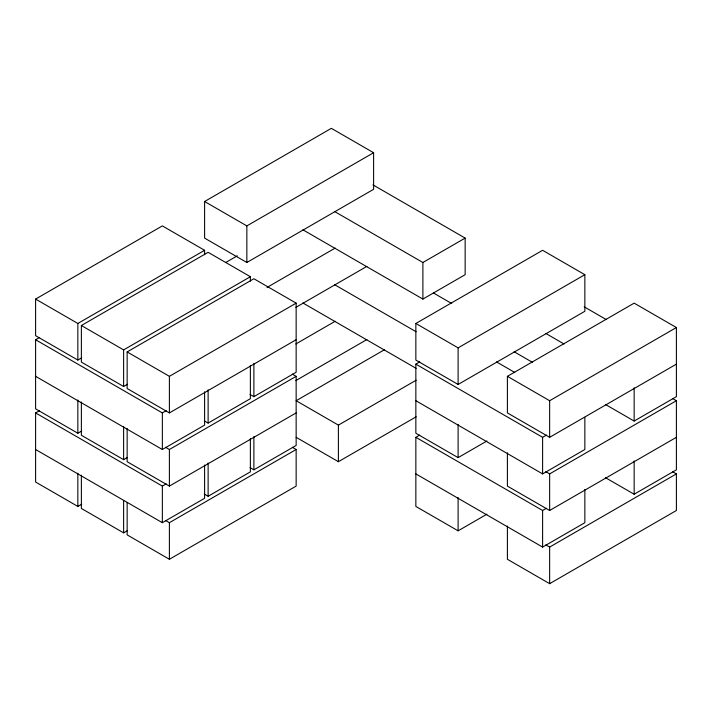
<?xml version="1.0" encoding="UTF-8"?>
<svg xmlns="http://www.w3.org/2000/svg" width="712" height="712" viewBox="0 0 712 712"><rect width="100%" height="100%" fill="white"/><g stroke="black" fill="none" stroke-linecap="round" stroke-linejoin="round"><path stroke-width="1.07" d="M81.693 357.851L77.848 360.067L35.6 335.672L35.6 299.084L162.354 225.9L204.602 250.295L204.602 254.727M204.602 201.505L331.356 128.329L373.604 152.724L373.604 189.312L246.85 262.497L204.602 238.102L204.602 201.505L246.85 225.9L373.604 152.724M81.693 431.027L77.848 433.243L35.6 408.848L35.6 339.74L39.445 337.524M35.6 299.084L77.848 323.471L204.602 250.295M127.466 384.275L123.621 386.491L81.373 362.097L81.373 325.509L208.126 252.324L250.375 276.719L250.375 281.16M225.731 262.497L237.247 255.839M81.373 325.509L123.621 349.904L250.375 276.719M296.147 339.74L169.394 412.916L127.145 388.521L127.145 351.933L253.89 278.757L296.147 303.143L296.147 372.26L253.89 396.655L250.054 394.439M81.693 504.212L77.848 506.428L35.6 482.033L35.6 412.916L39.445 410.699M267.018 287.443L335.192 248.079M127.145 351.933L169.394 376.328L296.147 303.143M295.827 307.397L366.885 266.377M35.6 339.74L162.354 412.916L166.19 410.699M334.551 211.491L422.892 262.497L465.15 238.102L465.15 274.69L422.892 299.084L302.867 229.78M295.827 343.985L335.192 321.263M81.373 402.013L81.373 435.281L123.621 459.667L127.466 457.451M35.6 376.328L162.354 449.503L204.602 425.117L204.602 391.849M204.282 420.863L208.126 423.079L250.375 398.684L250.375 365.425M165.549 447.287L169.394 449.503L296.147 376.328L296.147 445.445L253.89 469.831L250.054 467.615M295.827 380.582L366.885 339.553M415.853 323.471L542.606 250.295L584.855 274.69L584.855 311.278L458.11 384.462L415.853 360.067L415.853 323.471L458.11 347.865L584.855 274.69M384.489 349.717L296.147 400.723L338.396 425.117L416.173 380.208M35.6 412.916L162.354 486.1L166.19 483.875M127.145 428.437L127.145 461.705L169.394 486.1L296.147 412.916M81.373 475.198L81.373 508.457L123.621 532.852L127.466 530.636M486.91 441.004L458.11 457.638L415.853 433.243L415.853 364.135L419.697 361.91M35.6 449.503L162.354 522.688L204.602 498.293L204.602 465.034M204.282 494.048L208.126 496.264L250.375 471.869L250.375 438.601M165.549 520.472L169.394 522.688L296.147 449.503L296.147 486.1L169.394 559.276L127.145 534.881L127.145 502.725M296.147 437.31L338.396 461.705L416.173 416.796M676.4 364.135L549.646 437.31L507.398 412.916L507.398 376.328L634.152 303.143L676.4 327.538L676.4 396.655L634.152 421.05L605.342 404.416M486.91 514.189L458.11 530.823L415.853 506.428L415.853 437.31L419.697 435.094M507.398 376.328L549.646 400.723L676.4 327.538M415.853 364.135L542.606 437.31L546.451 435.094M415.853 400.723L542.606 473.898L584.855 449.503L584.855 417.348M545.81 471.682L549.646 473.898L676.4 400.723L676.4 469.831L634.152 494.226L605.342 477.601M415.853 437.31L542.606 510.486L546.451 508.27M507.398 452.832L507.398 486.1L549.646 510.486L676.4 437.31M415.853 473.898L542.606 547.083L584.855 522.688L584.855 489.42M545.81 544.867L549.646 547.083L676.4 473.898L676.4 510.495L549.646 583.671L507.398 559.276L507.398 526.017M372.963 184.88L465.15 238.102M584.214 306.845L606.304 319.59M672.555 398.506L676.4 400.723M545.81 333.456L564.055 343.985M433.457 292.988L451.702 303.517M514.117 351.746L532.362 362.283M496.513 361.91L514.758 372.447M672.555 471.682L676.4 473.898M334.551 284.667L416.173 331.792M302.867 302.965L416.173 368.38M292.303 374.112L296.147 376.328M292.303 447.287L296.147 449.503M634.152 387.782L634.152 421.05M634.152 460.967L634.152 494.226M549.646 400.723L549.646 437.31M549.646 473.898L549.646 510.486M549.646 547.083L549.646 583.671M542.606 437.31L542.606 473.898M542.606 510.486L542.606 547.083M458.11 347.865L458.11 384.462M458.11 424.379L458.11 457.638M458.11 497.554L458.11 530.823M422.892 262.497L422.892 299.084M338.396 425.117L338.396 461.705M253.89 363.387L253.89 396.655M253.89 436.572L253.89 469.831M246.85 225.9L246.85 262.497M208.126 389.82L208.126 423.079M208.126 462.996L208.126 496.264M169.394 376.328L169.394 412.916M169.394 449.503L169.394 486.1M169.394 522.688L169.394 559.276M162.354 412.916L162.354 449.503M162.354 486.1L162.354 522.688M123.621 349.904L123.621 386.491M123.621 426.408L123.621 459.667M123.621 500.696L123.621 532.852M77.848 323.471L77.848 360.067M77.848 399.984L77.848 433.243M77.848 473.16L77.848 506.428"/></g></svg>
